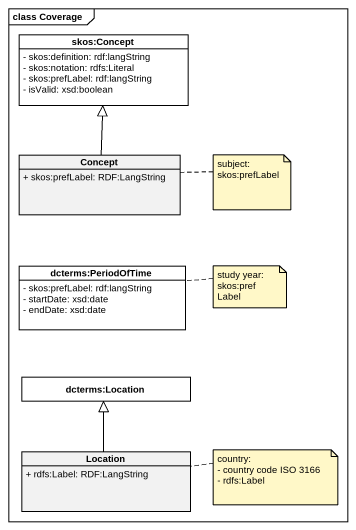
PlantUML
@startuml
mainframe class Coverage
hide circle
hide empty members
skinparam classAttributeIconSize 0
class "skos:Concept" as skos_Concept #FFFFFF {
  - skos:definition: rdf:langString
  - skos:notation: rdfs:Literal
  - skos:prefLabel: rdf:langString
  - isValid: xsd:boolean
}
class Concept {
  + skos:prefLabel: RDF:LangString
}
class "dcterms:PeriodOfTime" as dcterms_PeriodOfTime #FFFFFF {
  - skos:prefLabel: rdf:langString
  - startDate: xsd:date
  - endDate: xsd:date
}
class "dcterms:Location" as dcterms_Location #FFFFFF
class Location {
  + rdfs:Label: RDF:LangString
}
Concept -up-|> skos_Concept
Location -up-|> dcterms_Location
note right of Concept
  subject:
  skos:prefLabel
end note
note right of dcterms_PeriodOfTime
  study year:
  skos:prefLabel
end note
note right of Location
  country:
  - country code ISO 3166
  - rdfs:Label
end note
@enduml
